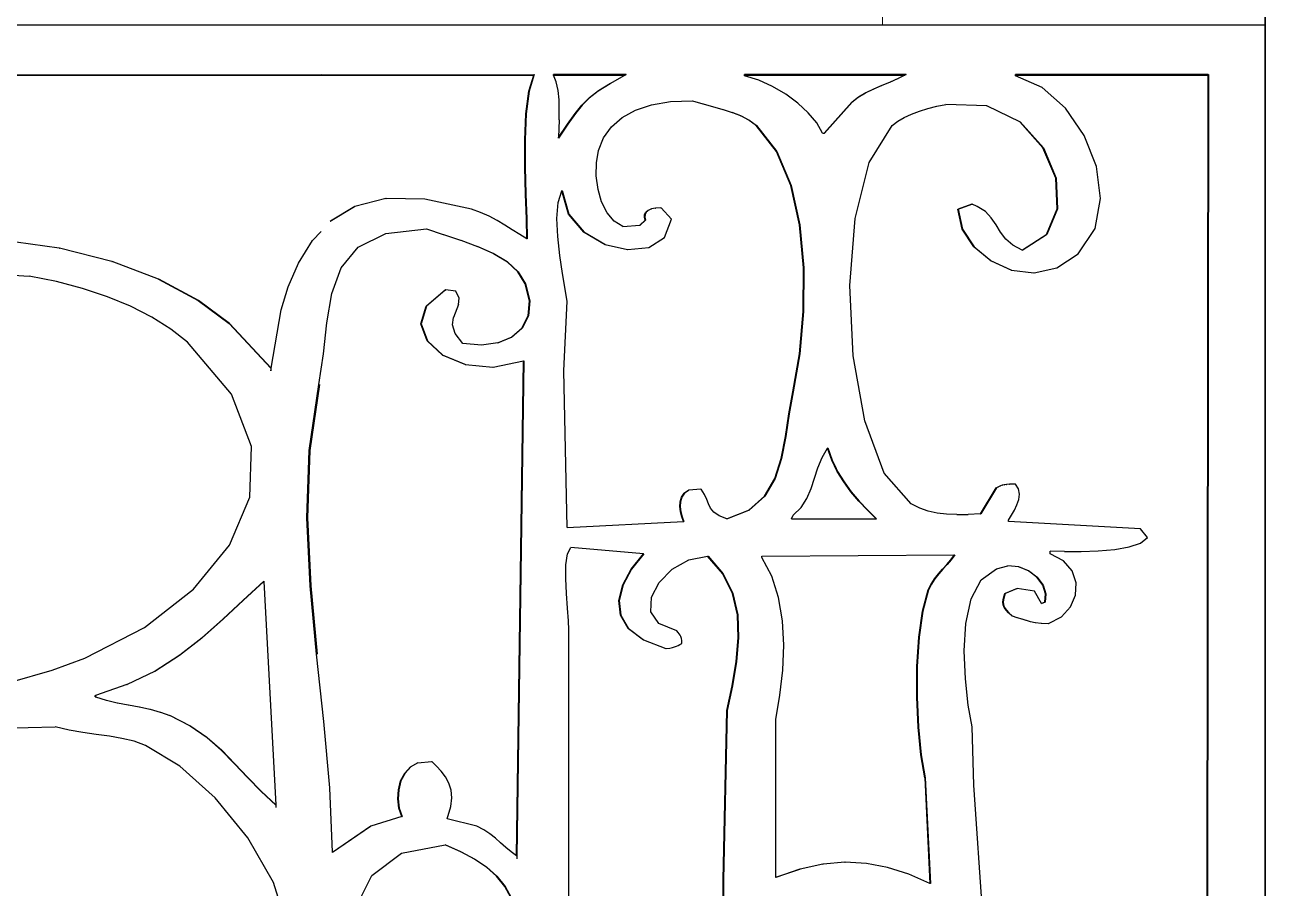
# Model space of a CAD drawing. Header units: inches. Extents: x 3672 to 10975, y -27382 to -746.
# Drawn here: x 4901.2 to 4915.79, y -26984.75 to -26974.6 of the extents above; entities that cross this region are included whole.
import ezdxf

# ---------------------------------------------------------------- set-up
doc = ezdxf.new("R2010")
doc.units = ezdxf.units.IN
doc.header["$LTSCALE"] = 17
doc.header["$MEASUREMENT"] = 0
for name, color, linetype, lineweight in [('25 BOT BAR', 12, 'Continuous', 25), ('ELEVATION', 7, 'Continuous', 25), ('WINDOW FRAME', 161, 'Continuous', 20)]:
    doc.layers.add(name, color=color, linetype=linetype, lineweight=lineweight)

# ---------------------------------------------------------------- blocks, each defined once
blk = doc.blocks.new('A$Ce488fd43')
for p, q in [((0, 24), (58.463, 24)), ((58.463, 0), (58.463, 24)), ((41.747, 23.407), (49.862, 23.414)), ((41.747, 23.407), (49.86, 23.407)), ((47.361, 23.412), (41.759, 23.407)), ((41.759, 23.407), (47.361, 23.407)), ((49.802, 23.218), (49.86, 23.407)), ((49.866, 23.414), (49.805, 23.218)), ((49.86, 23.407), (49.862, 23.414)), ((49.862, 23.414), (49.866, 23.414)), ((50.945, 23.414), (50.091, 23.414)), ((50.094, 23.407), (50.091, 23.414)), ((50.094, 23.407), (50.932, 23.407)), ((50.126, 23.329), (50.094, 23.407)), ((50.759, 23.309), (50.932, 23.407)), ((50.949, 23.414), (50.763, 23.309)), ((50.932, 23.407), (50.945, 23.414)), ((50.945, 23.414), (50.949, 23.414)), ((54.235, 23.414), (52.339, 23.414)), ((52.339, 23.407), (52.339, 23.414)), ((52.339, 23.407), (54.221, 23.407)), ((52.339, 23.4), (52.339, 23.407)), ((52.506, 23.349), (52.339, 23.4)), ((52.67, 23.276), (52.506, 23.349)), ((54.047, 23.326), (54.143, 23.368)), ((54.147, 23.368), (54.051, 23.326)), ((54.143, 23.368), (54.221, 23.407)), ((54.143, 23.368), (54.147, 23.368)), ((54.225, 23.407), (54.147, 23.368)), ((54.221, 23.407), (54.235, 23.414)), ((54.221, 23.407), (54.225, 23.407)), ((54.239, 23.414), (54.225, 23.407)), ((54.235, 23.414), (54.239, 23.414)), ((57.791, 23.414), (55.527, 23.414)), ((55.527, 23.407), (55.527, 23.414)), ((55.527, 23.407), (57.791, 23.407)), ((55.527, 23.4), (55.527, 23.407)), ((55.839, 23.263), (55.527, 23.4)), ((57.78, 13.737), (57.791, 23.407)), ((57.795, 23.407), (57.784, 13.737)), ((57.791, 23.407), (57.791, 23.414)), ((57.791, 23.414), (57.795, 23.414)), ((57.791, 23.407), (57.795, 23.407)), ((57.795, 23.414), (57.795, 23.407)), ((49.768, 22.955), (49.802, 23.218)), ((49.805, 23.218), (49.772, 22.955)), ((49.802, 23.218), (49.805, 23.218)), ((50.147, 23.228), (50.126, 23.329)), ((50.158, 23.116), (50.147, 23.228)), ((50.513, 23.141), (50.619, 23.222)), ((50.623, 23.222), (50.517, 23.141)), ((50.619, 23.222), (50.759, 23.309)), ((50.619, 23.222), (50.623, 23.222)), ((50.763, 23.309), (50.623, 23.222)), ((50.759, 23.309), (50.763, 23.309)), ((52.825, 23.185), (52.67, 23.276)), ((53.677, 23.15), (53.762, 23.2)), ((53.766, 23.2), (53.681, 23.15)), ((53.762, 23.2), (53.854, 23.244)), ((53.762, 23.2), (53.766, 23.2)), ((53.858, 23.244), (53.766, 23.2)), ((53.854, 23.244), (53.95, 23.286)), ((53.854, 23.244), (53.858, 23.244)), ((53.954, 23.286), (53.858, 23.244)), ((53.95, 23.286), (54.047, 23.326)), ((53.95, 23.286), (53.954, 23.286)), ((54.051, 23.326), (53.954, 23.286)), ((54.047, 23.326), (54.051, 23.326)), ((56.115, 23.018), (55.839, 23.263)), ((50.161, 22.998), (50.158, 23.116)), ((50.346, 22.957), (50.426, 23.057)), ((50.43, 23.057), (50.35, 22.957)), ((50.426, 23.057), (50.513, 23.141)), ((50.426, 23.057), (50.43, 23.057)), ((50.517, 23.141), (50.43, 23.057)), ((50.513, 23.141), (50.517, 23.141)), ((51.056, 22.998), (51.246, 23.061)), ((51.246, 23.061), (51.469, 23.098)), ((51.469, 23.098), (51.726, 23.107)), ((51.726, 23.107), (51.848, 23.069)), ((51.848, 23.069), (51.852, 23.069)), ((51.852, 23.069), (52.085, 23.004)), ((52.967, 23.08), (52.825, 23.185)), ((53.09, 22.966), (52.967, 23.08)), ((53.275, 22.726), (53.602, 23.092)), ((53.606, 23.092), (53.279, 22.726)), ((53.602, 23.092), (53.677, 23.15)), ((53.602, 23.092), (53.606, 23.092)), ((53.681, 23.15), (53.606, 23.092)), ((53.677, 23.15), (53.681, 23.15)), ((54.6, 23.042), (54.709, 23.063)), ((55.191, 23.047), (54.709, 23.063)), ((49.755, 22.649), (49.768, 22.955)), ((49.772, 22.955), (49.759, 22.649)), ((49.768, 22.955), (49.772, 22.955)), ((50.16, 22.881), (50.161, 22.998)), ((50.258, 22.831), (50.346, 22.957)), ((50.35, 22.957), (50.262, 22.831)), ((50.346, 22.957), (50.35, 22.957)), ((50.774, 22.801), (50.899, 22.911)), ((50.899, 22.911), (51.056, 22.998)), ((52.085, 23.004), (52.089, 23.004)), ((52.089, 23.004), (52.195, 22.97)), ((52.195, 22.97), (52.199, 22.97)), ((52.298, 22.929), (52.195, 22.97)), ((52.199, 22.97), (52.301, 22.929)), ((52.392, 22.879), (52.298, 22.929)), ((52.298, 22.929), (52.301, 22.929)), ((52.301, 22.929), (52.396, 22.879)), ((53.189, 22.847), (53.09, 22.966)), ((54.142, 22.865), (54.218, 22.911)), ((54.218, 22.911), (54.304, 22.951)), ((54.304, 22.951), (54.396, 22.986)), ((54.396, 22.986), (54.496, 23.017)), ((54.496, 23.017), (54.6, 23.042)), ((55.191, 23.047), (55.195, 23.047)), ((55.576, 22.859), (55.191, 23.047)), ((55.195, 23.047), (55.58, 22.859)), ((56.334, 22.697), (56.115, 23.018)), ((50.16, 22.881), (50.152, 22.674)), ((50.262, 22.831), (50.152, 22.668)), ((50.152, 22.674), (50.258, 22.831)), ((50.258, 22.831), (50.262, 22.831)), ((50.682, 22.671), (50.774, 22.801)), ((52.392, 22.879), (52.396, 22.879)), ((52.478, 22.814), (52.392, 22.879)), ((52.396, 22.879), (52.482, 22.814)), ((52.716, 22.51), (52.478, 22.814)), ((52.478, 22.814), (52.482, 22.814)), ((52.482, 22.814), (52.72, 22.51)), ((53.258, 22.726), (53.189, 22.847)), ((53.804, 22.381), (54.076, 22.814)), ((54.076, 22.814), (54.142, 22.865)), ((55.576, 22.859), (55.58, 22.859)), ((55.85, 22.555), (55.576, 22.859)), ((55.58, 22.859), (55.854, 22.555)), ((49.755, 22.649), (49.759, 22.649)), ((49.756, 22.326), (49.755, 22.649)), ((49.759, 22.649), (49.76, 22.326)), ((50.152, 22.668), (50.152, 22.674)), ((50.622, 22.521), (50.682, 22.671)), ((53.258, 22.726), (53.275, 22.726)), ((53.275, 22.726), (53.279, 22.726)), ((56.478, 22.334), (56.334, 22.697)), ((50.597, 22.377), (50.622, 22.521)), ((52.716, 22.51), (52.72, 22.51)), ((52.883, 22.111), (52.716, 22.51)), ((52.72, 22.51), (52.887, 22.111)), ((55.85, 22.555), (55.854, 22.555)), ((56.001, 22.195), (55.85, 22.555)), ((55.854, 22.555), (56.005, 22.195)), ((49.765, 22.008), (49.756, 22.326)), ((49.756, 22.326), (49.76, 22.326)), ((49.76, 22.326), (49.769, 22.008)), ((50.595, 22.222), (50.597, 22.377)), ((53.64, 21.722), (53.804, 22.381)), ((56.527, 21.959), (56.478, 22.334)), ((50.617, 22.065), (50.595, 22.222)), ((56.018, 21.835), (56.001, 22.195)), ((56.001, 22.195), (56.005, 22.195)), ((56.005, 22.195), (56.022, 21.835)), ((50.148, 21.909), (50.191, 22.046)), ((50.191, 22.046), (50.193, 22.053)), ((50.268, 21.774), (50.191, 22.046)), ((50.193, 22.053), (50.272, 21.774)), ((50.659, 21.917), (50.617, 22.065)), ((52.883, 22.111), (52.887, 22.111)), ((52.987, 21.646), (52.883, 22.111)), ((52.887, 22.111), (52.991, 21.646)), ((48.12, 21.957), (47.758, 21.863)), ((48.12, 21.957), (48.124, 21.957)), ((48.579, 21.951), (48.124, 21.957)), ((49.13, 21.833), (48.579, 21.951)), ((49.765, 22.008), (49.769, 22.008)), ((49.775, 21.718), (49.765, 22.008)), ((49.769, 22.008), (49.779, 21.718)), ((50.133, 21.722), (50.148, 21.909)), ((50.723, 21.788), (50.659, 21.917)), ((54.852, 21.833), (55.012, 21.892)), ((55.014, 21.891), (54.852, 21.833)), ((55.012, 21.892), (55.016, 21.892)), ((55.012, 21.892), (55.014, 21.891)), ((55.016, 21.892), (55.014, 21.891)), ((55.077, 21.863), (55.016, 21.892)), ((56.462, 21.606), (56.527, 21.959)), ((47.466, 21.691), (47.754, 21.863)), ((47.758, 21.863), (47.47, 21.691)), ((47.754, 21.863), (47.758, 21.863)), ((49.236, 21.794), (49.13, 21.833)), ((49.335, 21.748), (49.236, 21.794)), ((49.429, 21.697), (49.335, 21.748)), ((50.268, 21.774), (50.272, 21.774)), ((50.451, 21.56), (50.268, 21.774)), ((50.272, 21.774), (50.455, 21.56)), ((50.806, 21.689), (50.723, 21.788)), ((51.162, 21.739), (51.165, 21.771)), ((51.17, 21.702), (51.162, 21.739)), ((51.162, 21.739), (51.166, 21.739)), ((51.165, 21.771), (51.179, 21.797)), ((51.165, 21.771), (51.169, 21.771)), ((51.169, 21.771), (51.166, 21.739)), ((51.166, 21.739), (51.174, 21.702)), ((51.183, 21.797), (51.169, 21.771)), ((51.179, 21.797), (51.204, 21.818)), ((51.179, 21.797), (51.183, 21.797)), ((51.208, 21.818), (51.183, 21.797)), ((51.204, 21.818), (51.242, 21.834)), ((51.204, 21.818), (51.208, 21.818)), ((51.246, 21.834), (51.208, 21.818)), ((51.242, 21.834), (51.246, 21.834)), ((51.291, 21.844), (51.246, 21.834)), ((51.291, 21.844), (51.295, 21.844)), ((51.354, 21.848), (51.295, 21.844)), ((51.354, 21.848), (51.358, 21.848)), ((51.48, 21.716), (51.358, 21.848)), ((54.849, 21.833), (54.852, 21.833)), ((54.9, 21.598), (54.849, 21.833)), ((54.852, 21.833), (54.904, 21.598)), ((55.172, 21.804), (55.077, 21.863)), ((55.242, 21.729), (55.172, 21.804)), ((55.89, 21.534), (56.018, 21.835)), ((56.022, 21.835), (55.894, 21.534)), ((56.018, 21.835), (56.022, 21.835)), ((47.466, 21.691), (47.47, 21.691)), ((48.119, 21.544), (48.599, 21.599)), ((48.599, 21.599), (48.794, 21.534)), ((49.519, 21.643), (49.429, 21.697)), ((49.607, 21.588), (49.519, 21.643)), ((49.775, 21.718), (49.779, 21.718)), ((49.78, 21.484), (49.775, 21.718)), ((49.779, 21.718), (49.784, 21.482)), ((50.142, 21.509), (50.133, 21.722)), ((50.908, 21.628), (50.806, 21.689)), ((50.908, 21.628), (51.109, 21.643)), ((51.109, 21.643), (51.17, 21.702)), ((51.109, 21.643), (51.113, 21.643)), ((51.174, 21.702), (51.113, 21.643)), ((51.17, 21.702), (51.174, 21.702)), ((51.4, 21.497), (51.48, 21.716)), ((52.987, 21.646), (52.991, 21.646)), ((53.034, 21.143), (52.987, 21.646)), ((52.991, 21.646), (53.038, 21.143)), ((53.579, 20.933), (53.64, 21.722)), ((54.9, 21.598), (54.904, 21.598)), ((55.036, 21.389), (54.9, 21.598)), ((54.904, 21.598), (55.04, 21.389)), ((55.298, 21.647), (55.242, 21.729)), ((55.352, 21.561), (55.298, 21.647)), ((56.263, 21.306), (56.462, 21.606)), ((44.277, 21.375), (43.603, 21.467)), ((47.092, 21.198), (47.257, 21.463)), ((47.257, 21.463), (47.361, 21.57)), ((47.796, 21.385), (48.119, 21.544)), ((48.794, 21.534), (48.798, 21.534)), ((48.798, 21.534), (48.998, 21.467)), ((48.998, 21.467), (49.002, 21.467)), ((49.002, 21.467), (49.198, 21.394)), ((49.695, 21.533), (49.607, 21.588)), ((49.78, 21.484), (49.695, 21.533)), ((49.784, 21.482), (49.78, 21.484)), ((50.166, 21.288), (50.142, 21.509)), ((50.451, 21.56), (50.455, 21.56)), ((50.697, 21.418), (50.451, 21.56)), ((50.455, 21.56), (50.701, 21.418)), ((51.215, 21.38), (51.4, 21.497)), ((55.414, 21.479), (55.352, 21.561)), ((55.496, 21.407), (55.414, 21.479)), ((55.606, 21.351), (55.89, 21.534)), ((55.894, 21.534), (55.609, 21.35)), ((55.89, 21.534), (55.894, 21.534)), ((44.277, 21.375), (44.281, 21.375)), ((44.898, 21.217), (44.281, 21.375)), ((47.597, 21.142), (47.796, 21.385)), ((49.198, 21.394), (49.202, 21.394)), ((49.384, 21.311), (49.198, 21.394)), ((49.202, 21.394), (49.388, 21.311)), ((49.384, 21.311), (49.388, 21.311)), ((49.546, 21.213), (49.384, 21.311)), ((49.388, 21.311), (49.55, 21.213)), ((50.697, 21.418), (50.701, 21.418)), ((50.701, 21.418), (50.964, 21.356)), ((50.964, 21.356), (50.968, 21.356)), ((50.968, 21.356), (51.215, 21.38)), ((55.036, 21.389), (55.04, 21.389)), ((55.235, 21.223), (55.036, 21.389)), ((55.04, 21.389), (55.239, 21.223)), ((55.606, 21.351), (55.496, 21.407)), ((55.609, 21.35), (55.606, 21.351)), ((56.013, 21.141), (56.263, 21.306)), ((44.898, 21.217), (44.902, 21.217)), ((45.448, 21.007), (44.902, 21.217)), ((46.973, 20.92), (47.092, 21.198)), ((49.546, 21.213), (49.55, 21.213)), ((49.674, 21.095), (49.546, 21.213)), ((49.55, 21.213), (49.678, 21.095)), ((50.198, 21.076), (50.166, 21.288)), ((55.235, 21.223), (55.239, 21.223)), ((55.477, 21.115), (55.235, 21.223)), ((55.239, 21.223), (55.481, 21.115)), ((43.089, 21.101), (43.927, 21.043)), ((44.247, 20.98), (43.927, 21.043)), ((47.486, 20.838), (47.597, 21.142)), ((49.674, 21.095), (49.678, 21.095)), ((49.76, 20.955), (49.674, 21.095)), ((49.678, 21.095), (49.764, 20.955)), ((50.254, 20.75), (50.198, 21.076)), ((53.031, 20.629), (53.034, 21.143)), ((53.034, 21.143), (53.038, 21.143)), ((53.038, 21.143), (53.035, 20.629)), ((55.477, 21.115), (55.481, 21.115)), ((55.481, 21.115), (55.742, 21.083)), ((55.742, 21.083), (55.746, 21.083)), ((55.743, 21.083), (55.742, 21.083)), ((55.746, 21.083), (56.013, 21.141)), ((44.554, 20.899), (44.247, 20.98)), ((44.846, 20.802), (44.554, 20.899)), ((45.448, 21.007), (45.452, 21.007)), ((45.448, 21.007), (45.912, 20.758)), ((45.916, 20.758), (45.452, 21.007)), ((46.89, 20.648), (46.973, 20.92)), ((48.596, 20.69), (48.82, 20.882)), ((48.824, 20.882), (48.6, 20.69)), ((48.82, 20.882), (48.824, 20.882)), ((48.82, 20.882), (48.825, 20.881)), ((48.946, 20.867), (48.824, 20.882)), ((48.984, 20.785), (48.946, 20.867)), ((49.76, 20.955), (49.764, 20.955)), ((49.81, 20.752), (49.76, 20.955)), ((49.764, 20.955), (49.814, 20.752)), ((53.619, 20.107), (53.579, 20.933)), ((45.118, 20.69), (44.846, 20.802)), ((45.912, 20.758), (45.916, 20.758)), ((45.912, 20.758), (46.277, 20.487)), ((46.281, 20.487), (45.916, 20.758)), ((47.428, 20.494), (47.486, 20.838)), ((48.977, 20.709), (48.984, 20.785)), ((49.794, 20.577), (49.81, 20.752)), ((49.814, 20.752), (49.798, 20.577)), ((49.81, 20.752), (49.814, 20.752)), ((50.213, 19.93), (50.254, 20.75)), ((45.368, 20.563), (45.118, 20.69)), ((46.772, 19.96), (46.89, 20.648)), ((48.534, 20.482), (48.596, 20.69)), ((48.6, 20.69), (48.538, 20.482)), ((48.596, 20.69), (48.6, 20.69)), ((48.977, 20.709), (48.917, 20.556)), ((49.721, 20.434), (49.794, 20.577)), ((49.798, 20.577), (49.725, 20.434)), ((49.794, 20.577), (49.798, 20.577)), ((52.987, 20.132), (53.031, 20.629)), ((53.035, 20.629), (52.991, 20.132)), ((53.031, 20.629), (53.035, 20.629)), ((45.592, 20.421), (45.368, 20.563)), ((46.277, 20.487), (46.768, 19.96)), ((46.277, 20.487), (46.281, 20.487)), ((46.772, 19.96), (46.281, 20.487)), ((47.389, 20.13), (47.428, 20.494)), ((48.534, 20.482), (48.538, 20.482)), ((48.606, 20.282), (48.534, 20.482)), ((48.538, 20.482), (48.61, 20.282)), ((48.906, 20.47), (48.917, 20.556)), ((48.936, 20.37), (48.906, 20.47)), ((49.599, 20.327), (49.721, 20.434)), ((49.725, 20.434), (49.603, 20.327)), ((49.721, 20.434), (49.725, 20.434)), ((45.787, 20.267), (45.592, 20.421)), ((48.606, 20.282), (48.61, 20.282)), ((48.788, 20.115), (48.606, 20.282)), ((48.61, 20.282), (48.792, 20.115)), ((49.028, 20.252), (48.936, 20.37)), ((49.437, 20.258), (49.599, 20.327)), ((49.603, 20.327), (49.441, 20.258)), ((49.599, 20.327), (49.603, 20.327)), ((46.306, 19.656), (45.787, 20.267)), ((49.246, 20.232), (49.028, 20.252)), ((49.437, 20.258), (49.246, 20.232)), ((49.437, 20.258), (49.441, 20.258)), ((47.332, 19.769), (47.389, 20.13)), ((48.788, 20.115), (48.792, 20.115)), ((49.055, 20.004), (48.788, 20.115)), ((48.792, 20.115), (49.059, 20.004)), ((49.055, 20.004), (49.059, 20.004)), ((49.059, 20.004), (49.38, 19.974)), ((49.384, 19.974), (49.739, 20.047)), ((49.658, 14.224), (49.739, 20.047)), ((49.743, 20.047), (49.662, 14.221)), ((49.739, 20.047), (49.743, 20.047)), ((52.907, 19.682), (52.987, 20.132)), ((52.991, 20.132), (52.911, 19.682)), ((52.987, 20.132), (52.991, 20.132)), ((53.754, 19.341), (53.619, 20.107)), ((46.768, 19.96), (46.768, 19.93)), ((46.768, 19.96), (46.772, 19.96)), ((46.768, 19.93), (46.772, 19.953)), ((46.772, 19.953), (46.772, 19.96)), ((49.38, 19.974), (49.384, 19.974)), ((50.254, 18.086), (50.213, 19.93)), ((47.218, 18.994), (47.332, 19.769)), ((47.34, 19.769), (47.226, 18.994)), ((47.23, 18.994), (47.344, 19.769)), ((46.54, 19.042), (46.306, 19.656)), ((52.86, 19.423), (52.907, 19.682)), ((52.911, 19.682), (52.864, 19.423)), ((52.907, 19.682), (52.911, 19.682)), ((52.821, 19.159), (52.86, 19.423)), ((52.864, 19.423), (52.825, 19.159)), ((52.86, 19.423), (52.864, 19.423)), ((53.983, 18.728), (53.754, 19.341)), ((52.772, 18.901), (52.821, 19.159)), ((52.825, 19.159), (52.775, 18.901)), ((52.821, 19.159), (52.825, 19.159)), ((46.522, 18.444), (46.54, 19.042)), ((47.193, 18.202), (47.218, 18.994)), ((47.226, 18.994), (47.201, 18.202)), ((47.205, 18.202), (47.23, 18.994)), ((47.226, 18.994), (47.23, 18.994)), ((53.252, 18.909), (53.317, 19.019)), ((53.317, 19.019), (53.32, 19.023)), ((53.367, 18.88), (53.317, 19.019)), ((53.317, 19.019), (53.344, 18.956)), ((53.32, 19.023), (53.344, 18.956)), ((52.695, 18.662), (52.772, 18.901)), ((52.775, 18.901), (52.699, 18.662)), ((52.772, 18.901), (52.775, 18.901)), ((53.203, 18.789), (53.252, 18.909)), ((53.344, 18.956), (53.371, 18.88)), ((53.367, 18.88), (53.371, 18.88)), ((53.431, 18.747), (53.367, 18.88)), ((53.371, 18.88), (53.406, 18.809)), ((53.162, 18.666), (53.203, 18.789)), ((53.406, 18.809), (53.431, 18.747)), ((53.406, 18.809), (53.435, 18.747)), ((53.431, 18.747), (53.435, 18.747)), ((53.507, 18.624), (53.431, 18.747)), ((53.435, 18.747), (53.511, 18.624)), ((54.301, 18.364), (53.983, 18.728)), ((51.824, 18.54), (51.685, 18.525)), ((51.824, 18.54), (51.828, 18.54)), ((51.87, 18.477), (51.828, 18.54)), ((52.575, 18.455), (52.695, 18.662)), ((52.699, 18.662), (52.579, 18.455)), ((52.695, 18.662), (52.699, 18.662)), ((53.073, 18.43), (53.122, 18.545)), ((53.122, 18.545), (53.162, 18.666)), ((53.591, 18.508), (53.507, 18.624)), ((53.507, 18.624), (53.511, 18.624)), ((53.511, 18.624), (53.595, 18.508)), ((55.114, 18.247), (55.298, 18.554)), ((55.302, 18.554), (55.118, 18.247)), ((55.298, 18.554), (55.324, 18.566)), ((55.298, 18.554), (55.302, 18.554)), ((55.328, 18.566), (55.302, 18.554)), ((55.324, 18.566), (55.347, 18.576)), ((55.324, 18.566), (55.328, 18.566)), ((55.351, 18.576), (55.328, 18.566)), ((55.347, 18.576), (55.351, 18.576)), ((55.368, 18.584), (55.351, 18.576)), ((55.368, 18.584), (55.372, 18.584)), ((55.392, 18.59), (55.372, 18.584)), ((55.392, 18.59), (55.396, 18.59)), ((55.42, 18.594), (55.396, 18.59)), ((55.42, 18.594), (55.424, 18.594)), ((55.456, 18.597), (55.424, 18.594)), ((55.456, 18.597), (55.46, 18.597)), ((55.503, 18.598), (55.46, 18.597)), ((55.527, 18.598), (55.503, 18.598)), ((55.561, 18.541), (55.527, 18.598)), ((55.572, 18.48), (55.561, 18.541)), ((46.284, 17.878), (46.522, 18.444)), ((51.579, 18.333), (51.582, 18.391)), ((51.582, 18.391), (51.598, 18.445)), ((51.582, 18.391), (51.586, 18.391)), ((51.586, 18.391), (51.583, 18.333)), ((51.602, 18.445), (51.586, 18.391)), ((51.598, 18.445), (51.63, 18.49)), ((51.598, 18.445), (51.602, 18.445)), ((51.634, 18.49), (51.602, 18.445)), ((51.63, 18.49), (51.681, 18.525)), ((51.63, 18.49), (51.634, 18.49)), ((51.685, 18.525), (51.634, 18.49)), ((51.681, 18.525), (51.685, 18.525)), ((51.896, 18.418), (51.87, 18.477)), ((51.917, 18.364), (51.896, 18.418)), ((52.392, 18.293), (52.575, 18.455)), ((52.579, 18.455), (52.396, 18.293)), ((52.575, 18.455), (52.579, 18.455)), ((53.005, 18.324), (53.073, 18.43)), ((53.591, 18.508), (53.595, 18.508)), ((53.684, 18.397), (53.591, 18.508)), ((53.595, 18.508), (53.688, 18.397)), ((53.784, 18.291), (53.684, 18.397)), ((53.684, 18.397), (53.688, 18.397)), ((53.688, 18.397), (53.788, 18.291)), ((55.544, 18.354), (55.565, 18.417)), ((55.565, 18.417), (55.572, 18.48)), ((51.579, 18.333), (51.583, 18.333)), ((51.586, 18.273), (51.579, 18.333)), ((51.583, 18.333), (51.59, 18.273)), ((51.601, 18.214), (51.586, 18.273)), ((51.586, 18.273), (51.59, 18.273)), ((51.59, 18.273), (51.605, 18.214)), ((51.941, 18.313), (51.917, 18.364)), ((51.978, 18.267), (51.941, 18.313)), ((52.04, 18.225), (51.978, 18.267)), ((52.132, 18.189), (52.392, 18.293)), ((52.396, 18.293), (52.134, 18.188)), ((52.392, 18.293), (52.396, 18.293)), ((52.911, 18.232), (53.005, 18.324)), ((53.784, 18.291), (53.788, 18.291)), ((53.888, 18.188), (53.784, 18.291)), ((53.788, 18.291), (53.892, 18.188)), ((54.401, 18.314), (54.301, 18.364)), ((54.501, 18.279), (54.401, 18.314)), ((54.605, 18.256), (54.501, 18.279)), ((54.715, 18.244), (54.605, 18.256)), ((54.836, 18.24), (54.715, 18.244)), ((54.836, 18.24), (54.965, 18.241)), ((54.965, 18.241), (54.969, 18.241)), ((55.114, 18.247), (54.969, 18.241)), ((55.114, 18.247), (55.118, 18.247)), ((55.48, 18.231), (55.514, 18.292)), ((55.514, 18.292), (55.544, 18.354)), ((47.23, 17.401), (47.193, 18.202)), ((47.201, 18.202), (47.205, 18.202)), ((47.201, 18.202), (47.238, 17.401)), ((47.242, 17.401), (47.205, 18.202)), ((50.254, 18.086), (51.62, 18.159)), ((51.601, 18.214), (51.605, 18.214)), ((51.62, 18.159), (51.601, 18.214)), ((51.605, 18.214), (51.624, 18.159)), ((51.62, 18.159), (51.624, 18.159)), ((52.132, 18.189), (52.04, 18.225)), ((52.134, 18.188), (52.132, 18.189)), ((52.891, 18.188), (52.911, 18.232)), ((52.891, 18.188), (53.888, 18.188)), ((53.888, 18.188), (53.892, 18.188)), ((55.445, 18.174), (55.48, 18.231)), ((55.445, 18.159), (55.445, 18.174)), ((56.998, 18.071), (55.445, 18.159)), ((57.08, 17.969), (56.998, 18.071)), ((56.998, 17.904), (57.08, 17.969)), ((45.859, 17.362), (46.284, 17.878)), ((50.257, 17.777), (50.295, 17.852)), ((51.15, 17.778), (50.295, 17.852)), ((55.936, 17.778), (55.936, 17.808)), ((56.102, 17.805), (55.936, 17.808)), ((56.102, 17.805), (56.106, 17.805)), ((56.106, 17.805), (56.299, 17.805)), ((56.299, 17.805), (56.499, 17.812)), ((56.499, 17.812), (56.693, 17.829)), ((56.693, 17.829), (56.864, 17.859)), ((56.864, 17.859), (56.998, 17.904)), ((50.239, 17.649), (50.257, 17.777)), ((51.006, 17.597), (51.15, 17.778)), ((51.154, 17.778), (51.01, 17.597)), ((51.15, 17.778), (51.154, 17.778)), ((51.487, 17.597), (51.685, 17.708)), ((51.685, 17.708), (51.906, 17.749)), ((52.085, 17.542), (51.906, 17.749)), ((51.906, 17.749), (51.91, 17.749)), ((51.91, 17.749), (52.089, 17.542)), ((52.543, 17.749), (54.808, 17.764)), ((52.543, 17.735), (52.543, 17.749)), ((52.662, 17.514), (52.543, 17.735)), ((54.719, 17.652), (54.766, 17.707)), ((54.77, 17.707), (54.723, 17.652)), ((54.766, 17.707), (54.808, 17.764)), ((54.766, 17.707), (54.77, 17.707)), ((54.812, 17.764), (54.77, 17.707)), ((54.808, 17.764), (54.812, 17.764)), ((56.093, 17.696), (55.936, 17.778)), ((56.194, 17.578), (56.093, 17.696)), ((50.237, 17.487), (50.239, 17.649)), ((50.907, 17.412), (51.006, 17.597)), ((51.01, 17.597), (50.911, 17.412)), ((51.006, 17.597), (51.01, 17.597)), ((51.334, 17.442), (51.487, 17.597)), ((52.085, 17.542), (52.089, 17.542)), ((52.198, 17.311), (52.085, 17.542)), ((52.089, 17.542), (52.202, 17.311)), ((52.741, 17.263), (52.662, 17.514)), ((54.574, 17.483), (54.62, 17.542)), ((54.624, 17.542), (54.578, 17.483)), ((54.62, 17.542), (54.669, 17.598)), ((54.62, 17.542), (54.624, 17.542)), ((54.673, 17.598), (54.624, 17.542)), ((54.669, 17.598), (54.719, 17.652)), ((54.669, 17.598), (54.673, 17.598)), ((54.723, 17.652), (54.673, 17.598)), ((54.719, 17.652), (54.723, 17.652)), ((55.122, 17.472), (55.302, 17.603)), ((55.302, 17.603), (55.438, 17.637)), ((55.564, 17.626), (55.438, 17.637)), ((55.564, 17.626), (55.568, 17.626)), ((55.681, 17.578), (55.564, 17.626)), ((55.568, 17.626), (55.685, 17.578)), ((55.681, 17.578), (55.685, 17.578)), ((55.778, 17.504), (55.681, 17.578)), ((55.685, 17.578), (55.782, 17.504)), ((56.24, 17.438), (56.194, 17.578)), ((45.281, 16.913), (45.859, 17.362)), ((46.443, 17.232), (46.686, 17.456)), ((46.686, 17.453), (46.447, 17.232)), ((46.686, 17.456), (46.687, 17.454)), ((46.687, 17.454), (46.686, 17.453)), ((46.686, 17.453), (46.827, 14.827)), ((46.687, 17.454), (46.687, 17.454)), ((47.304, 16.599), (47.23, 17.401)), ((47.238, 17.401), (47.242, 17.401)), ((47.238, 17.401), (47.312, 16.599)), ((47.316, 16.599), (47.242, 17.401)), ((50.245, 17.311), (50.237, 17.487)), ((50.861, 17.229), (50.907, 17.412)), ((50.911, 17.412), (50.865, 17.229)), ((50.907, 17.412), (50.911, 17.412)), ((51.245, 17.267), (51.334, 17.442)), ((54.501, 17.354), (54.533, 17.421)), ((54.537, 17.421), (54.505, 17.354)), ((54.533, 17.421), (54.574, 17.483)), ((54.533, 17.421), (54.537, 17.421)), ((54.578, 17.483), (54.537, 17.421)), ((54.574, 17.483), (54.578, 17.483)), ((55.006, 17.248), (55.122, 17.472)), ((55.4, 17.31), (55.543, 17.369)), ((55.547, 17.369), (55.404, 17.31)), ((55.543, 17.369), (55.547, 17.369)), ((55.752, 17.339), (55.547, 17.369)), ((55.778, 17.504), (55.782, 17.504)), ((55.847, 17.411), (55.778, 17.504)), ((55.782, 17.504), (55.851, 17.411)), ((55.847, 17.411), (55.851, 17.411)), ((55.88, 17.309), (55.847, 17.411)), ((55.851, 17.411), (55.884, 17.309)), ((56.233, 17.292), (56.24, 17.438)), ((46.204, 17.008), (46.443, 17.232)), ((46.447, 17.232), (46.208, 17.008)), ((46.443, 17.232), (46.447, 17.232)), ((50.258, 17.139), (50.245, 17.311)), ((50.861, 17.229), (50.865, 17.229)), ((50.879, 17.056), (50.861, 17.229)), ((50.865, 17.229), (50.883, 17.056)), ((51.238, 17.097), (51.245, 17.267)), ((52.198, 17.311), (52.202, 17.311)), ((52.255, 17.059), (52.198, 17.311)), ((52.202, 17.311), (52.259, 17.059)), ((52.786, 16.989), (52.741, 17.263)), ((54.432, 17.105), (54.501, 17.354)), ((54.505, 17.354), (54.436, 17.105)), ((54.501, 17.354), (54.505, 17.354)), ((54.943, 16.96), (55.006, 17.248)), ((55.379, 17.215), (55.385, 17.258)), ((55.379, 17.215), (55.383, 17.215)), ((55.382, 17.179), (55.379, 17.215)), ((55.389, 17.258), (55.383, 17.215)), ((55.383, 17.215), (55.386, 17.179)), ((55.385, 17.258), (55.4, 17.31)), ((55.385, 17.258), (55.389, 17.258)), ((55.404, 17.31), (55.389, 17.258)), ((55.4, 17.31), (55.404, 17.31)), ((55.833, 17.194), (55.752, 17.339)), ((55.87, 17.208), (55.88, 17.309)), ((55.884, 17.309), (55.874, 17.208)), ((55.88, 17.309), (55.884, 17.309)), ((56.175, 17.153), (56.233, 17.292)), ((50.27, 16.991), (50.258, 17.139)), ((51.331, 16.957), (51.238, 17.097)), ((54.389, 16.797), (54.432, 17.105)), ((54.436, 17.105), (54.393, 16.797)), ((54.432, 17.105), (54.436, 17.105)), ((55.382, 17.179), (55.386, 17.179)), ((55.394, 17.146), (55.382, 17.179)), ((55.386, 17.179), (55.398, 17.146)), ((55.394, 17.146), (55.398, 17.146)), ((55.415, 17.115), (55.394, 17.146)), ((55.398, 17.146), (55.419, 17.115)), ((55.415, 17.115), (55.419, 17.115)), ((55.444, 17.082), (55.415, 17.115)), ((55.419, 17.115), (55.448, 17.082)), ((55.444, 17.082), (55.448, 17.082)), ((55.482, 17.047), (55.444, 17.082)), ((55.448, 17.082), (55.486, 17.047)), ((55.833, 17.194), (55.87, 17.208)), ((55.87, 17.208), (55.833, 17.193)), ((55.833, 17.193), (55.833, 17.194)), ((55.87, 17.208), (55.874, 17.208)), ((56.068, 17.038), (56.175, 17.153)), ((45.957, 16.79), (46.204, 17.008)), ((46.208, 17.008), (45.961, 16.79)), ((46.204, 17.008), (46.208, 17.008)), ((50.275, 16.885), (50.27, 16.991)), ((50.879, 17.056), (50.883, 17.056)), ((50.971, 16.9), (50.879, 17.056)), ((50.883, 17.056), (50.974, 16.9)), ((51.542, 16.871), (51.331, 16.957)), ((52.255, 17.059), (52.259, 17.059)), ((52.266, 16.791), (52.255, 17.059)), ((52.259, 17.059), (52.27, 16.791)), ((52.8, 16.702), (52.786, 16.989)), ((54.924, 16.636), (54.943, 16.96)), ((55.482, 17.047), (55.486, 17.047)), ((55.486, 17.047), (55.543, 17.03)), ((55.543, 17.03), (55.547, 17.03)), ((55.547, 17.03), (55.597, 17.013)), ((55.597, 17.013), (55.601, 17.013)), ((55.601, 17.013), (55.647, 16.997)), ((55.647, 16.997), (55.651, 16.997)), ((55.651, 16.997), (55.699, 16.983)), ((55.699, 16.983), (55.703, 16.983)), ((55.703, 16.983), (55.757, 16.971)), ((55.757, 16.971), (55.761, 16.971)), ((55.761, 16.971), (55.827, 16.963)), ((55.827, 16.963), (55.831, 16.963)), ((55.831, 16.963), (55.911, 16.959)), ((55.911, 16.959), (55.915, 16.959)), ((55.915, 16.959), (56.068, 17.038)), ((44.581, 16.549), (45.281, 16.913)), ((45.693, 16.585), (45.957, 16.79)), ((45.961, 16.79), (45.697, 16.585)), ((45.957, 16.79), (45.961, 16.79)), ((50.275, 14.031), (50.275, 16.885)), ((50.971, 16.9), (50.974, 16.9)), ((51.146, 16.768), (50.971, 16.9)), ((50.974, 16.9), (51.15, 16.768)), ((51.558, 16.852), (51.542, 16.871)), ((51.572, 16.836), (51.558, 16.852)), ((51.583, 16.821), (51.572, 16.836)), ((51.591, 16.804), (51.583, 16.821)), ((51.597, 16.783), (51.591, 16.804)), ((51.601, 16.758), (51.597, 16.783)), ((52.242, 16.512), (52.266, 16.791)), ((52.27, 16.791), (52.246, 16.512)), ((52.266, 16.791), (52.27, 16.791)), ((54.367, 16.451), (54.389, 16.797)), ((54.393, 16.797), (54.371, 16.451)), ((54.389, 16.797), (54.393, 16.797)), ((51.146, 16.768), (51.15, 16.768)), ((51.15, 16.768), (51.415, 16.666)), ((51.415, 16.666), (51.419, 16.666)), ((51.419, 16.666), (51.46, 16.67)), ((51.46, 16.67), (51.492, 16.676)), ((51.492, 16.676), (51.517, 16.682)), ((51.517, 16.682), (51.539, 16.69)), ((51.539, 16.69), (51.559, 16.699)), ((51.559, 16.699), (51.579, 16.711)), ((51.579, 16.711), (51.603, 16.724)), ((51.603, 16.724), (51.601, 16.758)), ((52.789, 16.408), (52.8, 16.702)), ((54.937, 16.306), (54.924, 16.636)), ((44.195, 16.408), (44.581, 16.549)), ((45.403, 16.399), (45.693, 16.585)), ((45.697, 16.585), (45.407, 16.399)), ((45.693, 16.585), (45.697, 16.585)), ((47.39, 15.804), (47.304, 16.599)), ((52.193, 16.225), (52.242, 16.512)), ((52.246, 16.512), (52.197, 16.225)), ((52.242, 16.512), (52.246, 16.512)), ((43.708, 16.269), (44.195, 16.408)), ((45.076, 16.239), (45.403, 16.399)), ((45.407, 16.399), (45.08, 16.239)), ((45.403, 16.399), (45.407, 16.399)), ((52.756, 16.115), (52.789, 16.408)), ((54.366, 16.09), (54.367, 16.451)), ((54.367, 16.451), (54.371, 16.451)), ((54.371, 16.451), (54.37, 16.09)), ((45.076, 16.239), (44.707, 16.11)), ((45.076, 16.239), (45.08, 16.239)), ((52.131, 15.934), (52.193, 16.225)), ((52.197, 16.225), (52.134, 15.934)), ((52.193, 16.225), (52.197, 16.225)), ((54.971, 15.999), (54.937, 16.306)), ((44.704, 16.095), (44.704, 16.11)), ((44.704, 16.11), (44.707, 16.11)), ((44.704, 16.095), (44.707, 16.095)), ((44.707, 16.11), (44.707, 16.095)), ((44.707, 16.095), (44.832, 16.057)), ((44.832, 16.057), (44.836, 16.057)), ((44.836, 16.057), (44.962, 16.027)), ((52.707, 15.831), (52.756, 16.115)), ((54.366, 16.09), (54.37, 16.09)), ((54.383, 15.737), (54.366, 16.09)), ((54.37, 16.09), (54.387, 15.737)), ((44.962, 16.027), (44.966, 16.027)), ((44.966, 16.027), (45.092, 16.002)), ((45.092, 16.002), (45.096, 16.002)), ((45.096, 16.002), (45.22, 15.977)), ((45.22, 15.977), (45.224, 15.977)), ((45.224, 15.977), (45.346, 15.95)), ((45.346, 15.95), (45.35, 15.95)), ((45.35, 15.95), (45.467, 15.917)), ((45.467, 15.917), (45.471, 15.917)), ((45.471, 15.917), (45.582, 15.875)), ((52.09, 13.943), (52.131, 15.934)), ((52.134, 15.934), (52.094, 13.943)), ((52.131, 15.934), (52.134, 15.934)), ((55.016, 15.744), (54.971, 15.999)), ((45.817, 15.756), (45.582, 15.875)), ((45.582, 15.875), (45.586, 15.875)), ((45.586, 15.875), (45.821, 15.756)), ((46.015, 15.619), (45.817, 15.756)), ((45.817, 15.756), (45.821, 15.756)), ((45.821, 15.756), (46.019, 15.619)), ((47.463, 15.024), (47.39, 15.804)), ((52.706, 13.974), (52.707, 15.831)), ((43.598, 15.726), (44.233, 15.744)), ((44.396, 15.704), (44.233, 15.744)), ((44.557, 15.676), (44.396, 15.704)), ((44.715, 15.654), (44.557, 15.676)), ((44.869, 15.633), (44.715, 15.654)), ((45.017, 15.607), (44.869, 15.633)), ((46.186, 15.469), (46.015, 15.619)), ((46.015, 15.619), (46.019, 15.619)), ((46.019, 15.619), (46.19, 15.469)), ((54.383, 15.737), (54.387, 15.737)), ((54.415, 15.414), (54.383, 15.737)), ((54.387, 15.737), (54.419, 15.414)), ((55.036, 15.056), (55.016, 15.744)), ((45.16, 15.573), (45.017, 15.607)), ((45.296, 15.524), (45.16, 15.573)), ((45.696, 15.282), (45.296, 15.524)), ((46.342, 15.309), (46.186, 15.469)), ((46.186, 15.469), (46.19, 15.469)), ((46.19, 15.469), (46.346, 15.309)), ((48.409, 15.271), (48.493, 15.319)), ((48.497, 15.319), (48.413, 15.271)), ((48.493, 15.319), (48.497, 15.319)), ((48.497, 15.319), (48.656, 15.334)), ((48.656, 15.334), (48.66, 15.334)), ((48.717, 15.28), (48.66, 15.334)), ((54.46, 15.143), (54.415, 15.414)), ((54.415, 15.414), (54.419, 15.414)), ((54.419, 15.414), (54.464, 15.143)), ((46.112, 14.907), (45.696, 15.282)), ((46.494, 15.145), (46.342, 15.309)), ((46.342, 15.309), (46.346, 15.309)), ((46.346, 15.309), (46.498, 15.145)), ((48.295, 15.106), (48.343, 15.198)), ((48.347, 15.198), (48.299, 15.106)), ((48.343, 15.198), (48.409, 15.271)), ((48.343, 15.198), (48.347, 15.198)), ((48.413, 15.271), (48.347, 15.198)), ((48.409, 15.271), (48.413, 15.271)), ((48.772, 15.221), (48.717, 15.28)), ((48.821, 15.155), (48.772, 15.221)), ((46.653, 14.981), (46.494, 15.145)), ((46.494, 15.145), (46.498, 15.145)), ((46.498, 15.145), (46.657, 14.981)), ((48.268, 15.002), (48.295, 15.106)), ((48.299, 15.106), (48.272, 15.002)), ((48.295, 15.106), (48.299, 15.106)), ((48.861, 15.081), (48.821, 15.155)), ((48.888, 14.999), (48.861, 15.081)), ((54.46, 15.143), (54.464, 15.143)), ((54.46, 15.143), (54.521, 13.901)), ((54.464, 15.143), (54.526, 13.899)), ((55.179, 12.962), (55.036, 15.056)), ((46.496, 14.438), (46.112, 14.907)), ((46.827, 14.823), (46.653, 14.981)), ((46.653, 14.981), (46.657, 14.981)), ((46.657, 14.981), (46.827, 14.827)), ((47.495, 14.268), (47.463, 15.024)), ((48.26, 14.894), (48.268, 15.002)), ((48.26, 14.894), (48.264, 14.894)), ((48.274, 14.787), (48.26, 14.894)), ((48.272, 15.002), (48.264, 14.894)), ((48.264, 14.894), (48.278, 14.787)), ((48.268, 15.002), (48.272, 15.002)), ((48.885, 14.807), (48.897, 14.908)), ((48.897, 14.908), (48.888, 14.999)), ((46.827, 14.827), (46.827, 14.823)), ((46.829, 14.821), (46.827, 14.823)), ((46.829, 14.792), (46.829, 14.821)), ((48.274, 14.787), (48.278, 14.787)), ((48.309, 14.69), (48.274, 14.787)), ((48.278, 14.787), (48.313, 14.69)), ((48.844, 14.66), (48.885, 14.807)), ((48.309, 14.69), (47.945, 14.573)), ((48.309, 14.69), (48.313, 14.69)), ((49.192, 14.573), (48.844, 14.66)), ((47.945, 14.573), (47.495, 14.265)), ((47.495, 14.268), (47.941, 14.573)), ((47.941, 14.573), (47.945, 14.573)), ((49.272, 14.531), (49.192, 14.573)), ((49.344, 14.484), (49.272, 14.531)), ((49.409, 14.432), (49.344, 14.484)), ((46.798, 13.911), (46.496, 14.438)), ((48.306, 14.258), (48.82, 14.353)), ((49.004, 14.272), (48.82, 14.353)), ((48.82, 14.353), (48.824, 14.353)), ((48.824, 14.353), (49.007, 14.272)), ((49.47, 14.379), (49.409, 14.432)), ((49.531, 14.325), (49.47, 14.379)), ((49.594, 14.271), (49.531, 14.325)), ((47.495, 14.265), (47.495, 14.268)), ((47.957, 13.995), (48.306, 14.258)), ((49.165, 14.187), (49.004, 14.272)), ((49.004, 14.272), (49.007, 14.272)), ((49.007, 14.272), (49.169, 14.187)), ((49.165, 14.187), (49.169, 14.187)), ((49.305, 14.093), (49.165, 14.187)), ((49.169, 14.187), (49.309, 14.093)), ((49.658, 14.224), (49.594, 14.271)), ((49.662, 14.221), (49.658, 14.224)), ((49.662, 14.221), (49.662, 14.192)), ((49.424, 13.986), (49.305, 14.093)), ((49.305, 14.093), (49.309, 14.093)), ((49.309, 14.093), (49.428, 13.986)), ((50.254, 8.878), (50.275, 14.031)), ((52.706, 13.974), (52.991, 14.07)), ((52.991, 14.07), (52.707, 13.972)), ((52.991, 14.07), (52.995, 14.07)), ((53.262, 14.128), (52.995, 14.07)), ((53.262, 14.128), (53.266, 14.128)), ((53.521, 14.149), (53.266, 14.128)), ((53.521, 14.149), (53.525, 14.149)), ((53.521, 14.149), (53.523, 14.149)), ((53.775, 14.135), (53.525, 14.149)), ((54.022, 14.087), (53.775, 14.135)), ((54.271, 14.008), (54.022, 14.087)), ((54.521, 13.901), (54.271, 14.008)), ((46.853, 13.737), (46.798, 13.911)), ((47.77, 13.624), (47.957, 13.995)), ((49.424, 13.986), (49.428, 13.986)), ((49.522, 13.863), (49.424, 13.986)), ((49.428, 13.986), (49.526, 13.863)), ((49.522, 13.863), (49.526, 13.863)), ((49.59, 13.737), (49.522, 13.863)), ((49.526, 13.863), (49.594, 13.737)), ((52.09, 13.943), (52.094, 13.943)), ((52.09, 13.737), (52.09, 13.943)), ((52.094, 13.943), (52.094, 13.737)), ((52.707, 13.972), (52.706, 13.974)), ((54.526, 13.899), (54.521, 13.901))]:
    blk.add_line(p, q)

msp = doc.modelspace()

# ---------------------------------------------------------------- linework, layer by layer
at = {"layer": '25 BOT BAR'}
msp.add_line((4915.79, -27004.971), (4915.79, -26915.596), dxfattribs=at)
at = {"layer": 'ELEVATION', "linetype": 'Continuous'}
msp.add_lwpolyline([(4871.327, -26974.596), (4871.327, -26915.596), (4915.79, -26915.596), (4915.79, -26998.596)], dxfattribs=at)
at = {"layer": 'WINDOW FRAME'}
msp.add_lwpolyline([(4911.29, -26933.596), (4911.29, -26974.596)], dxfattribs=at)

# ---------------------------------------------------------------- block references
at = {"layer": '25 BOT BAR'}
msp.add_blockref('A$Ce488fd43', (4857.327, -26998.596), dxfattribs=at)

doc.saveas('drawing.dxf')
